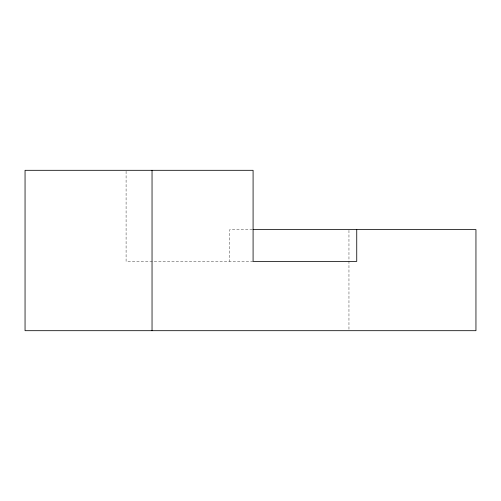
<?xml version="1.0" encoding="UTF-8"?>
<svg xmlns="http://www.w3.org/2000/svg" width="501" height="501" viewBox="0 0 501 501"><rect width="100%" height="100%" fill="white"/><g stroke="black" fill="none" stroke-linecap="round" stroke-linejoin="round"><path stroke-width="0.38" stroke-dasharray="2.5 1.88" d="M252.347 229.583L229.752 229.583L229.752 261.384M253.086 261.384L126.089 261.384L126.089 171.091M348.959 230.36L348.959 329.915"/><path stroke-width="0.75" d="M253.124 229.583L475.95 229.583L475.95 330.691L25.05 330.691L25.05 170.309L253.086 170.309L253.086 261.384L356.743 261.384L356.743 229.583M152.041 170.309L152.041 330.691"/></g></svg>
